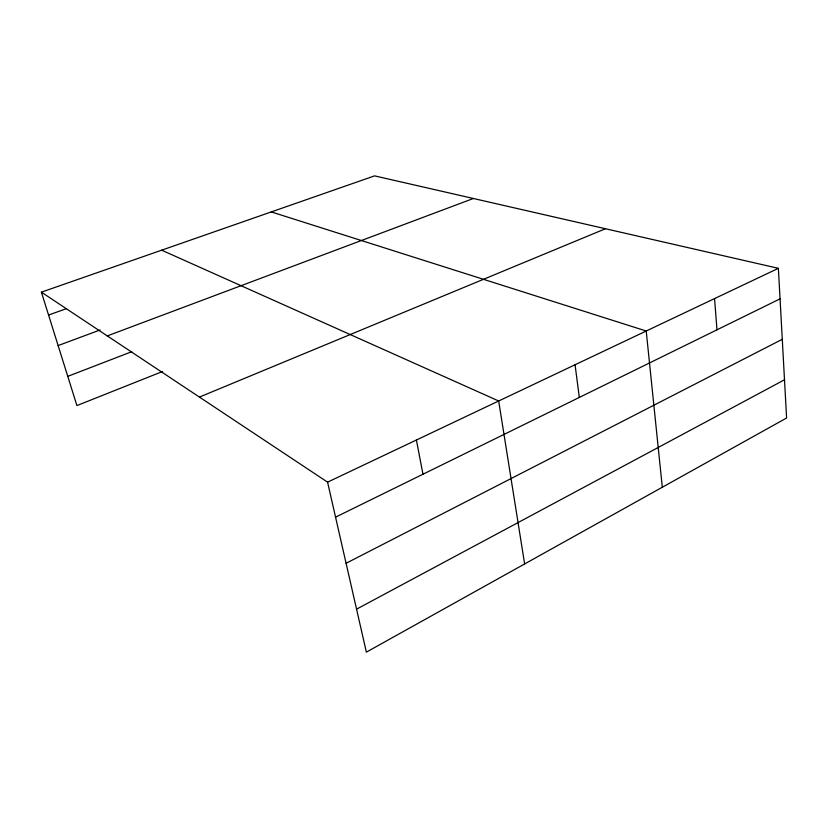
<?xml version="1.0" encoding="UTF-8"?>
<svg xmlns="http://www.w3.org/2000/svg" width="828" height="828" viewBox="0 0 828 828"><rect width="100%" height="100%" fill="white"/><g stroke="black" fill="none" stroke-linecap="round" stroke-linejoin="round"><path stroke-width="1.24" d="M356.557 609.149L784.499 379.793M346.083 563.288L782.274 339.294M335.557 517.158L780.048 298.846M327.567 482.155L778.372 268.324L786.6 417.995L366.369 652.133L327.567 482.155L41.4 292.16L374.566 175.867L778.372 268.324M199.424 397.078L605.454 228.735M162.578 371.482L76.921 405.575L41.4 292.16M67.772 376.347L131.766 351.693M107.298 335.909L473.368 198.492M58.136 345.576L100.167 329.937M48.573 315.054L66.488 308.627M271.305 211.916L646.213 331.014L662.307 487.247M161.667 250.18L498.673 400.99L524.631 563.951M416.401 440.02L422.973 474.227M575.067 364.755L579.31 397.44M714.554 298.597L716.986 329.813"/></g></svg>
